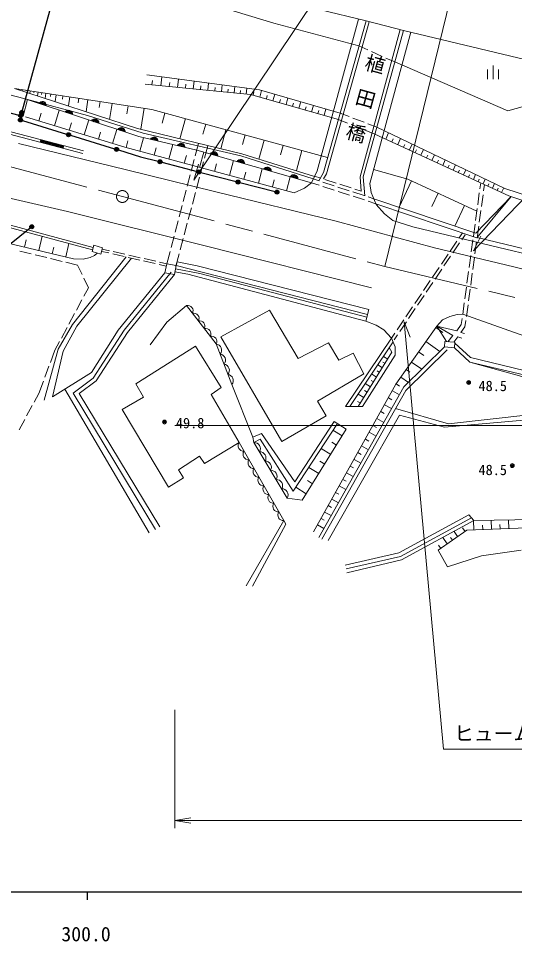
# Model space of a CAD drawing. Units: millimetres, scale not verified. Extents: x 40000 to 680000, y 20000 to 380000.
# Drawn here: x 359312 to 421959, y 198715 to 315316 of the extents above; entities that cross this region are included whole.
import ezdxf
from ezdxf.enums import TextEntityAlignment as Align

# ---------------------------------------------------------------- set-up
doc = ezdxf.new("R2010")
doc.units = ezdxf.units.MM
doc.header["$LTSCALE"] = 1000
doc.header["$PDMODE"] = 32
doc.header["$PDSIZE"] = 500
doc.linetypes.add('CHAIN', pattern=[18.5, 12, -1.5, 3.5, -1.5])
for name, color, linetype, lineweight in [('M-BMK', 2, 'CHAIN', 13), ('M-STR-HTXT', 7, 'Continuous', 13), ('M-STR-STRC', 7, 'Continuous', 25), ('M-TTL-BAND', 7, 'Continuous', 25), ('M-WORK', 1, 'Continuous', 13)]:
    doc.layers.add(name, color=color, linetype=linetype, lineweight=lineweight)
doc.styles.add('@ＭＳ ゴシック', font='')
doc.styles.add('ＭＳ ゴシック', font='')
doc.styles.get('@ＭＳ ゴシック').set_extended_font_data('@MS Gothic')
doc.styles.get('ＭＳ ゴシック').set_extended_font_data('MS Gothic')

# ---------------------------------------------------------------- blocks, each defined once
blk = doc.blocks.new('open_arrow')
at = {"color": 0, "linetype": 'Continuous', "lineweight": -2}
blk.add_lwpolyline([(7.5, 1.25), (0, 0), (7.5, -1.25)], dxfattribs=at)

msp = doc.modelspace()

# ---------------------------------------------------------------- linework, layer by layer
at = {"layer": 'M-BMK'}
for p, q in [((356347, 297080), (372438, 292826)), ((372438, 292826), (405565, 283996)), ((405565, 283996), (422006, 280059))]:
    msp.add_line(p, q, dxfattribs=at)
msp.add_circle((372438, 292826), 750, dxfattribs=at)
at = {"layer": 'M-STR-HTXT'}
for p, q in [((405565, 283996), (415121, 322933)), ((381454, 294901), (382068, 296897)), ((416759, 285980), (417715, 287836)), ((408000, 277000), (408782, 275064)), ((570069, 263898), (379069, 263898)), ((379069, 227980), (379069, 213021)), ((379069, 214021), (570069, 214021))]:
    msp.add_line(p, q, dxfattribs=at)
for points in [[(381454, 294901), (415000, 345000), (455000, 345000)], [(416759, 285980), (438000, 308000), (468000, 308000)], [(408000, 277000), (413000, 223000), (445000, 223000)]]:
    msp.add_lwpolyline(points, dxfattribs=at)
at = {"layer": 'M-STR-STRC'}
for p, q in [((359731, 303444), (364177, 319583)), ((354734, 304295), (359364, 303108)), ((359806, 302414), (365394, 300706)), ((365872, 300559), (371460, 298851)), ((371938, 298705), (374732, 297851)), ((374732, 297851), (376950, 297275)), ((377434, 297149), (381871, 295996)), ((382355, 295870), (386792, 294717)), ((387276, 294592), (391713, 293439)), ((360997, 288998), (345401, 276524))]:
    msp.add_line(p, q, dxfattribs=at)
for centre, radius in [((359607, 303046), 250), ((359607, 303046), 200), ((359607, 303046), 150), ((359731, 303444), 250), ((359731, 303444), 200), ((359731, 303444), 150), ((359731, 303444), 100), ((359731, 303444), 50), ((359731, 303444), 20), ((359567, 302487), 250), ((359567, 302487), 200), ((359567, 302487), 150), ((359567, 302487), 100), ((359607, 303046), 100), ((365633, 300633), 250), ((365633, 300633), 200), ((365633, 300633), 150), ((365633, 300633), 100), ((371699, 298778), 250), ((371699, 298778), 200), ((371699, 298778), 150), ((371699, 298778), 100), ((377192, 297212), 250), ((377192, 297212), 200), ((377192, 297212), 150), ((377192, 297212), 100), ((382113, 295933), 250), ((382113, 295933), 200), ((382113, 295933), 150), ((382113, 295933), 100), ((387034, 294654), 250), ((387034, 294654), 200), ((387034, 294654), 150), ((387034, 294654), 100), ((391955, 293376), 250), ((391955, 293376), 200), ((391955, 293376), 150), ((391955, 293376), 100), ((360997, 288998), 250), ((360997, 288998), 200), ((360997, 288998), 150), ((360997, 288998), 100), ((360997, 288998), 50), ((360997, 288998), 20)]:
    msp.add_circle(centre, radius, dxfattribs=at)
for p in [(359731, 303444), (360997, 288998)]:
    msp.add_point(p, dxfattribs=at)
at = {"layer": 'M-TTL-BAND'}
for p, q in [((40000, 205000), (579000, 205000)), ((368000, 205000), (368000, 204000))]:
    msp.add_line(p, q, dxfattribs=at)
at = {"layer": 'M-WORK'}
for p, q in [((403204, 315018), (383169, 319881)), ((381970, 317643), (391561, 314726)), ((397041, 296065), (402261, 315247)), ((403204, 315018), (397827, 295855)), ((403589, 314910), (398200, 295703)), ((407920, 313812), (403204, 315018)), ((391561, 314726), (402313, 311845)), ((402445, 295330), (407535, 313918)), ((402849, 295293), (407920, 313812)), ((424299, 309860), (407920, 313812)), ((408860, 313585), (403667, 294450)), ((402313, 311845), (403430, 311343)), ((339670, 310478), (360160, 305160)), ((403886, 311138), (405254, 310523)), ((405710, 310318), (406826, 309816)), ((406826, 309816), (421102, 303666)), ((419247, 307632), (419247, 309382)), ((375515, 308197), (389768, 306306)), ((377303, 306817), (377412, 307946)), ((418547, 307632), (418547, 308857)), ((419947, 307632), (419947, 308857)), ((375297, 307012), (388618, 305715)), ((376174, 306927), (376229, 307491)), ((378358, 306714), (378409, 307242)), ((379413, 306611), (379516, 307666)), ((380399, 306515), (380447, 307008)), ((381385, 306419), (381481, 307406)), ((382307, 306330), (382352, 306790)), ((383229, 306240), (383319, 307162)), ((384953, 306072), (385036, 306934)), ((386563, 305915), (386642, 306721)), ((358814, 306483), (374356, 301415)), ((358814, 306483), (376148, 303822)), ((359802, 306331), (359777, 306169)), ((360297, 306256), (360284, 306174)), ((360791, 306180), (360741, 305855)), ((361285, 306104), (361260, 305941)), ((361779, 306028), (361704, 305541)), ((362273, 305952), (362236, 305708)), ((362768, 305876), (362668, 305226)), ((363417, 305776), (363367, 305452)), ((364067, 305677), (363935, 304813)), ((364930, 305544), (364864, 305112)), ((384091, 306156), (384133, 306587)), ((385758, 305994), (385797, 306396)), ((387316, 305842), (387353, 306218)), ((388069, 305769), (388142, 306522)), ((388618, 305715), (399712, 302573)), ((388934, 305626), (389054, 306049)), ((389768, 306306), (399931, 303353)), ((389780, 305386), (390020, 306233)), ((390616, 305149), (390734, 305567)), ((391451, 304913), (391687, 305748)), ((421102, 303666), (428694, 305784)), ((343562, 304496), (367451, 298264)), ((343642, 304836), (367539, 298602)), ((359900, 302958), (360443, 305066)), ((360160, 305160), (368017, 303067)), ((365794, 305412), (365618, 304264)), ((366941, 305235), (366853, 304662)), ((368088, 305059), (367854, 303535)), ((369612, 304825), (369495, 304063)), ((371137, 304591), (370826, 302566)), ((392275, 304679), (392392, 305092)), ((393099, 304446), (393333, 305270)), ((393912, 304216), (394028, 304622)), ((394726, 303985), (394956, 304799)), ((396331, 303531), (396558, 304333)), ((361874, 302368), (362175, 303353)), ((363844, 301765), (364447, 303735)), ((373162, 304280), (373006, 303268)), ((375187, 303969), (374779, 301311)), ((376148, 303822), (398356, 297742)), ((377805, 303368), (377449, 302071)), ((395528, 303758), (395642, 304159)), ((397122, 303307), (397234, 303703)), ((397914, 303082), (398138, 303874)), ((399931, 303353), (401083, 302912)), ((360179, 302886), (372744, 299040)), ((365724, 301189), (366012, 302129)), ((367604, 300613), (368180, 302494)), ((368017, 303067), (375050, 300829)), ((380399, 302658), (379699, 300101)), ((399712, 302573), (400863, 302110)), ((401550, 302733), (402951, 302197)), ((403418, 302018), (404570, 301576)), ((369399, 300064), (369673, 300961)), ((371193, 299515), (371743, 301309)), ((374356, 301415), (387505, 298217)), ((382956, 301958), (382606, 300679)), ((385514, 301258), (384854, 298847)), ((401327, 301923), (402718, 301363)), ((403182, 301176), (404333, 300713)), ((420715, 293842), (404570, 301576)), ((405689, 300086), (406050, 300867)), ((362128, 300014), (362040, 299675)), ((362057, 299743), (364960, 298986)), ((362075, 299811), (364978, 299054)), ((362093, 299879), (364996, 299121)), ((362110, 299946), (365013, 299189)), ((372899, 298998), (373130, 299859)), ((374619, 298536), (375082, 300257)), ((375050, 300829), (387376, 297970)), ((387925, 300598), (387595, 299392)), ((390336, 299938), (389683, 297552)), ((404333, 300713), (421230, 292906)), ((406449, 299735), (406625, 300115)), ((407209, 299384), (407561, 300144)), ((359306, 299522), (372773, 296245)), ((364943, 298918), (365031, 299257)), ((372744, 299040), (394110, 293294)), ((376468, 298039), (376717, 298963)), ((378317, 297541), (378814, 299390)), ((381647, 297979), (382060, 299541)), ((382807, 297672), (383220, 299235)), ((392721, 299285), (392395, 298092)), ((395107, 298632), (394416, 296107)), ((407949, 299042), (408120, 299412)), ((408688, 298700), (409030, 299440)), ((409408, 298368), (409574, 298728)), ((410127, 298035), (410460, 298755)), ((380256, 297020), (380516, 297989)), ((381135, 296046), (381519, 297496)), ((382194, 296499), (382716, 298437)), ((385956, 295487), (386462, 297368)), ((387376, 297970), (396537, 295042)), ((387505, 298217), (396682, 295357)), ((410827, 297712), (410989, 298062)), ((411528, 297389), (411851, 298089)), ((412209, 297074), (412366, 297414)), ((412890, 296759), (413204, 297440)), ((372773, 296245), (384242, 293408)), ((382295, 295739), (382679, 297189)), ((384075, 295993), (384328, 296933)), ((389605, 294506), (390095, 296330)), ((404149, 296226), (408487, 295027)), ((413552, 296453), (413705, 296784)), ((414215, 296147), (414521, 296810)), ((414860, 295849), (415009, 296171)), ((415504, 295551), (415802, 296196)), ((347145, 295193), (365487, 290917)), ((380624, 294112), (381007, 295562)), ((381784, 293805), (382167, 295256)), ((387780, 294997), (388026, 295909)), ((393145, 293554), (393621, 295324)), ((396313, 294555), (396682, 295357)), ((396537, 295042), (397280, 294799)), ((396682, 295357), (397041, 296065)), ((396708, 295408), (397514, 295144)), ((397827, 295855), (397257, 294807)), ((398200, 295703), (397838, 295038)), ((402597, 293481), (402445, 295330)), ((403045, 292914), (402849, 295293)), ((408487, 295027), (417194, 290976)), ((416132, 295261), (416277, 295575)), ((416759, 294971), (417049, 295599)), ((417980, 294408), (418261, 295018)), ((391375, 294030), (391613, 294915)), ((394110, 293294), (395442, 293863)), ((395442, 293863), (396313, 294555)), ((396313, 294555), (397293, 294238)), ((397756, 294644), (399181, 294178)), ((397769, 294084), (399196, 293622)), ((397989, 294988), (399415, 294522)), ((399657, 294022), (401082, 293556)), ((399890, 294367), (401316, 293900)), ((403667, 294450), (403872, 293327)), ((408940, 294816), (407378, 291459)), ((417369, 294689), (417510, 294995)), ((417576, 293774), (417682, 294545)), ((418047, 293526), (418156, 294326)), ((418573, 294133), (418710, 294430)), ((419167, 293859), (419441, 294453)), ((419745, 293592), (419878, 293881)), ((420322, 293325), (420589, 293903)), ((423983, 292777), (420715, 293842)), ((329452, 293731), (366256, 284955)), ((380112, 292179), (380496, 293629)), ((381272, 291872), (381656, 293322)), ((384242, 293408), (399427, 289692)), ((399672, 293468), (401099, 293006)), ((401557, 293401), (402983, 292934)), ((401575, 292852), (403002, 292390)), ((401791, 293745), (402597, 293481)), ((403458, 292779), (404201, 292536)), ((403872, 293327), (404493, 291835)), ((412297, 293254), (411516, 291576)), ((417071, 288181), (421526, 292810)), ((417212, 287605), (421526, 292810)), ((417305, 291793), (417508, 293279)), ((417776, 291544), (417979, 293031)), ((421230, 292906), (425084, 291658)), ((379601, 290245), (379984, 291695)), ((403478, 292237), (404458, 291919)), ((404202, 292534), (417071, 288181)), ((404458, 291919), (417212, 287605)), ((404493, 291835), (405541, 290645)), ((415654, 291692), (414435, 289072)), ((365487, 290917), (382551, 286681)), ((380761, 289938), (381144, 291389)), ((405541, 290645), (406571, 289792)), ((417034, 289811), (417238, 291297)), ((417505, 289563), (417708, 291049)), ((355102, 289740), (368670, 286091)), ((355175, 290032), (368747, 286381)), ((379089, 288312), (379473, 289762)), ((380249, 288005), (380633, 289455)), ((399427, 289692), (411855, 286335)), ((406571, 289792), (409116, 289002)), ((416763, 287830), (416967, 289316)), ((409116, 289002), (419985, 286405)), ((414954, 287595), (415378, 288225)), ((417234, 287581), (417437, 289067)), ((360068, 286430), (360283, 287332)), ((361872, 286000), (362302, 287804)), ((365283, 285186), (365690, 286892)), ((378578, 286378), (378961, 287828)), ((379738, 286071), (380122, 287522)), ((413836, 285937), (414674, 287181)), ((414168, 285713), (415006, 286957)), ((415285, 287372), (415710, 288002)), ((416492, 285848), (416696, 287334)), ((416963, 285600), (417166, 287086)), ((417242, 287643), (430813, 284358)), ((359471, 285917), (360929, 285567)), ((363578, 285593), (363781, 286446)), ((368825, 286658), (368602, 285859)), ((368602, 285859), (369714, 285550)), ((369936, 286349), (368825, 286658)), ((368921, 285382), (369233, 285684)), ((369714, 285550), (369936, 286349)), ((369825, 285897), (370729, 285691)), ((369892, 286189), (370796, 285983)), ((371283, 285872), (372746, 285539)), ((378037, 284333), (378450, 285895)), ((382551, 286681), (403890, 281286)), ((411855, 286335), (421885, 283937)), ((419985, 286405), (430830, 283727)), ((361416, 285450), (362874, 285100)), ((363360, 284984), (364819, 284634)), ((365305, 284517), (366773, 284165)), ((372906, 285194), (366145, 276645)), ((366256, 284955), (367500, 284918)), ((366678, 276453), (373600, 285036)), ((367500, 284918), (368384, 285107)), ((368384, 285107), (368921, 285382)), ((371216, 285580), (372679, 285246)), ((373166, 285135), (374629, 284802)), ((373233, 285428), (374696, 285094)), ((375116, 284691), (376579, 284357)), ((375183, 284983), (376646, 284650)), ((377133, 284539), (378037, 284333)), ((379197, 284026), (379610, 285588)), ((379341, 284578), (379222, 284101)), ((381869, 284069), (379341, 284578)), ((412718, 284278), (413557, 285522)), ((413050, 284055), (413888, 285298)), ((416221, 283866), (416425, 285353)), ((416692, 283618), (416895, 285104)), ((366773, 284165), (367353, 282963)), ((377066, 284246), (377970, 284040)), ((378037, 284333), (377814, 283195)), ((379222, 284101), (378037, 284333)), ((379000, 282963), (379222, 284101)), ((379145, 283706), (382226, 283114)), ((379222, 284101), (403396, 277939)), ((403561, 278553), (381869, 284069)), ((411601, 282619), (412439, 283863)), ((411932, 282396), (412771, 283640)), ((415951, 281885), (416154, 283371)), ((421885, 283937), (432954, 281220)), ((367570, 282512), (368150, 281310)), ((377814, 283195), (371913, 275949)), ((378611, 283278), (372668, 275943)), ((379000, 282963), (373074, 275649)), ((377814, 283195), (379000, 282963)), ((379069, 283314), (380683, 283003)), ((380683, 283003), (403166, 277080)), ((382226, 283114), (403293, 277563)), ((410483, 280961), (411321, 282205)), ((416421, 281637), (416624, 283123)), ((368150, 281310), (367571, 280231)), ((410815, 280737), (411653, 281981)), ((415680, 279903), (415883, 281389)), ((416150, 279655), (416354, 281141)), ((409365, 279302), (410204, 280546)), ((409697, 279079), (410535, 280323)), ((367334, 279790), (366625, 278469)), ((378066, 276970), (380531, 279043)), ((408248, 277644), (409086, 278888)), ((415409, 277922), (415612, 279408)), ((415879, 277673), (416083, 279160)), ((366389, 278028), (365679, 276706)), ((391011, 278476), (384880, 275091)), ((394622, 272357), (391011, 278476)), ((403166, 277080), (403561, 278553)), ((408580, 277420), (409418, 278664)), ((412856, 277260), (413797, 277686)), ((413797, 277686), (414703, 277935)), ((414703, 277935), (415449, 277952)), ((415449, 277952), (439177, 269525)), ((366145, 276645), (364339, 273556)), ((364948, 273310), (366678, 276453)), ((375934, 274099), (378066, 276970)), ((403166, 277080), (404483, 276564)), ((404483, 276564), (405440, 275999)), ((406989, 269114), (412131, 276467)), ((407130, 275985), (407968, 277229)), ((407462, 275762), (408300, 277006)), ((412131, 276467), (412856, 277260)), ((412131, 276467), (413369, 274497)), ((414164, 275268), (412131, 276467)), ((412131, 276467), (414661, 275872)), ((414661, 275872), (415235, 276655)), ((415702, 276378), (415198, 275629)), ((415235, 276655), (415341, 277426)), ((415702, 276378), (415812, 277178)), ((365443, 276266), (364734, 274944)), ((371913, 275949), (368545, 270591)), ((372668, 275943), (368733, 269873)), ((373074, 275649), (369104, 269526)), ((405440, 275999), (406426, 274940)), ((406426, 274940), (406851, 275570)), ((406758, 274717), (407183, 275347)), ((412003, 276284), (412894, 275661)), ((413545, 274483), (414164, 275268)), ((415198, 275629), (415636, 275505)), ((364497, 274504), (363918, 273424)), ((384880, 275091), (392589, 261887)), ((398457, 274343), (394622, 272357)), ((399763, 272154), (398457, 274343)), ((400604, 266301), (406426, 274940)), ((401163, 266301), (406626, 274472)), ((406426, 274940), (406890, 273853)), ((410756, 274501), (412539, 273254)), ((413167, 274512), (413114, 273818)), ((414414, 274417), (413167, 274512)), ((414308, 274425), (414799, 275088)), ((414361, 273724), (414414, 274417)), ((414404, 274281), (416417, 272504)), ((414799, 275088), (415315, 274951)), ((364339, 273556), (362561, 267112)), ((363918, 273424), (363338, 271862)), ((363596, 267520), (364948, 273310)), ((374130, 269177), (381656, 273918)), ((381656, 273918), (384926, 268709)), ((401561, 273024), (399763, 272154)), ((402909, 270442), (401561, 273024)), ((402225, 266301), (406474, 273142)), ((406474, 273142), (406147, 273756)), ((406890, 273853), (406890, 272779)), ((413114, 273818), (407970, 268768)), ((413464, 273462), (408242, 268334)), ((409847, 273202), (410497, 272748)), ((413114, 273818), (414361, 273724)), ((416300, 271912), (414361, 273724)), ((406890, 272779), (402757, 266301)), ((405605, 271743), (405330, 271914)), ((405946, 272293), (405397, 272634)), ((408939, 271903), (410238, 270995)), ((424807, 269572), (416300, 271912)), ((416300, 271912), (441746, 265851)), ((416417, 272504), (441822, 266296)), ((363164, 271393), (362641, 269987)), ((368545, 270591), (363596, 267520)), ((404900, 270608), (404607, 270790)), ((405264, 271194), (404678, 271558)), ((408277, 270957), (408751, 270626)), ((362467, 269519), (361887, 267956)), ((368733, 269873), (366229, 268000)), ((369104, 269526), (366972, 267931)), ((397080, 266991), (402909, 270442)), ((404147, 269396), (403834, 269590)), ((404536, 270021), (403910, 270410)), ((407616, 270011), (408562, 269349)), ((365154, 268487), (375819, 250347)), ((375101, 267465), (374130, 269177)), ((384926, 268709), (383650, 267810)), ((386259, 269076), (388923, 262441)), ((396586, 250473), (406989, 269114)), ((403344, 268103), (403010, 268310)), ((403758, 268770), (403091, 269185)), ((407970, 268768), (404436, 262512)), ((408242, 268334), (404828, 262291)), ((406527, 268287), (407419, 267790)), ((407031, 269174), (407449, 268882)), ((361887, 267956), (361295, 266861)), ((366229, 268000), (376635, 250779)), ((366972, 267931), (377148, 251089)), ((372419, 265914), (375101, 267465)), ((383650, 267810), (387167, 261755)), ((402929, 267435), (402217, 267878)), ((406035, 267404), (406476, 267158)), ((361058, 266421), (360345, 265101)), ((378270, 256107), (372419, 265914)), ((398167, 265120), (397080, 266991)), ((402757, 266301), (400604, 266301)), ((402487, 266723), (402130, 266944)), ((405542, 266522), (406425, 266029)), ((406946, 266040), (413634, 264115)), ((413098, 263693), (438247, 265928)), ((392589, 261887), (398167, 265120)), ((398428, 249352), (407415, 265203)), ((404566, 264772), (405441, 264284)), ((405054, 265647), (405491, 265403)), ((407415, 265203), (413098, 263693)), ((413634, 264115), (423784, 265234)), ((360108, 264661), (359395, 263341)), ((393991, 255589), (399581, 264160)), ((394209, 256786), (399190, 264421)), ((399190, 264421), (400711, 263428)), ((404082, 263906), (404516, 263664)), ((388923, 262441), (389989, 262876)), ((388923, 262441), (389053, 261751)), ((389989, 262876), (394209, 256786)), ((400711, 263428), (395143, 254455)), ((404436, 262512), (397236, 249742)), ((400184, 262578), (399021, 263300)), ((403599, 263039), (404465, 262555)), ((387167, 261755), (382813, 259085)), ((387167, 261755), (392830, 251889)), ((389053, 261751), (389815, 262180)), ((393262, 254736), (389053, 261751)), ((389815, 262180), (393991, 255589)), ((404828, 262291), (397628, 249521)), ((399462, 261415), (398881, 261776)), ((402640, 261322), (403499, 260843)), ((403119, 262180), (403549, 261941)), ((382189, 260028), (379521, 258317)), ((382813, 259085), (382189, 260028)), ((398740, 260252), (397525, 261006)), ((402166, 260471), (402591, 260234)), ((397986, 259036), (397378, 259413)), ((401691, 259620), (402542, 259146)), ((379521, 258317), (380144, 257287)), ((397231, 257820), (395961, 258609)), ((400750, 257935), (401593, 257464)), ((401220, 258777), (401642, 258542)), ((380144, 257287), (378270, 256107)), ((396443, 256550), (395808, 256944)), ((400284, 257099), (400702, 256866)), ((395654, 255279), (394326, 256103)), ((399356, 255437), (399770, 255206)), ((399818, 256264), (400653, 255798)), ((395143, 254455), (393262, 254736)), ((398895, 254610), (399722, 254148)), ((398437, 253790), (398847, 253561)), ((392830, 251889), (388088, 243659)), ((392830, 251889), (393091, 251439)), ((397526, 252158), (397932, 251931)), ((397980, 252970), (398799, 252513)), ((407367, 247822), (416177, 252599)), ((407545, 247350), (416530, 252222)), ((407674, 246921), (416838, 251893)), ((416838, 251893), (416177, 252599)), ((416838, 251893), (428522, 252076)), ((419065, 250799), (419020, 251927)), ((421219, 250884), (421177, 251961)), ((393091, 251439), (388864, 243623)), ((397073, 251346), (397885, 250893)), ((415714, 250520), (415387, 250989)), ((415938, 250676), (428113, 251155)), ((416808, 250710), (416763, 251852)), ((417936, 250755), (417914, 251319)), ((420142, 250841), (420121, 251380)), ((412297, 248136), (415938, 250676)), ((413458, 248946), (412894, 249753)), ((414117, 249406), (413887, 249735)), ((414776, 249866), (414316, 250525)), ((412650, 248382), (412368, 248786)), ((400565, 246277), (407367, 247822)), ((400676, 245789), (407545, 247350)), ((413513, 246040), (412297, 248136)), ((417803, 247452), (413513, 246040)), ((422784, 248172), (417803, 247452)), ((400801, 245287), (407674, 246921))]:
    msp.add_line(p, q, dxfattribs=at)
for points in [[(396313, 294555), (381835, 298689), (374509, 300390), (360160, 305160)], [(386259, 269076), (384287, 274209), (380531, 279043)]]:
    msp.add_lwpolyline(points, dxfattribs=at)
for centre, radius in [((416154, 269330), 150), ((416154, 269330), 120), ((416154, 269330), 90), ((416154, 269330), 60), ((416154, 269330), 30), ((416154, 269330), 20), ((377755, 264330), 150), ((377755, 264330), 120), ((377755, 264330), 90), ((377755, 264330), 60), ((377755, 264330), 30), ((377755, 264330), 20), ((421662, 258841), 150), ((421662, 258841), 120), ((421662, 258841), 90), ((421662, 258841), 60), ((421662, 258841), 30), ((421662, 258841), 20)]:
    msp.add_circle(centre, radius, dxfattribs=at)
for centre, radius, start, end in [((362317, 304324), 512, 354.29154, 148.93077), ((362317, 304324), 410, 357.53684, 145.68548), ((362317, 304324), 308, 3.07129, 140.15103), ((362317, 304324), 205, 14.89455, 128.32777), ((365638, 303220), 512, 354.29154, 148.93077), ((365638, 303220), 410, 357.53684, 145.68548), ((365638, 303220), 308, 3.07129, 140.15103), ((365638, 303220), 205, 14.89455, 128.32777), ((368960, 302116), 512, 354.29154, 148.93077), ((368960, 302116), 410, 357.53684, 145.68548), ((368960, 302116), 308, 3.07129, 140.15103), ((368960, 302116), 205, 14.89455, 128.32777), ((372281, 301012), 512, 354.29154, 148.93077), ((372281, 301012), 410, 357.53684, 145.68548), ((372281, 301012), 308, 3.07129, 140.15103), ((372281, 301012), 205, 14.89455, 128.32777), ((376442, 299825), 512, 359.61129, 154.25052), ((376442, 299825), 410, 2.85659, 151.00523), ((376442, 299825), 308, 8.39103, 145.47078), ((376442, 299825), 205, 20.2143, 133.64752), ((379851, 299034), 512, 359.61129, 154.25052), ((379851, 299034), 410, 2.85659, 151.00523), ((379851, 299034), 308, 8.39103, 145.47078), ((379851, 299034), 205, 20.2143, 133.64752), ((383994, 297955), 512, 356.74559, 151.38483), ((383994, 297955), 410, 359.99089, 148.13953), ((383994, 297955), 308, 5.52534, 142.60508), ((383994, 297955), 205, 17.3486, 130.78182), ((387360, 296994), 512, 356.74559, 151.38483), ((387360, 296994), 410, 359.99089, 148.13953), ((387360, 296994), 308, 5.52534, 142.60508), ((387360, 296994), 205, 17.3486, 130.78182), ((390725, 296034), 512, 356.74559, 151.38483), ((390725, 296034), 410, 359.99089, 148.13953), ((390725, 296034), 308, 5.52534, 142.60508), ((390725, 296034), 205, 17.3486, 130.78182), ((394091, 295073), 512, 356.74559, 151.38483), ((394091, 295073), 410, 359.99089, 148.13953), ((394091, 295073), 308, 5.52534, 142.60508), ((394091, 295073), 205, 17.3486, 130.78182), ((380695, 278395), 668, 331.52334, 104.16413), ((381446, 277428), 668, 331.52334, 104.16413), ((382197, 276462), 668, 331.52334, 104.16413), ((382948, 275495), 668, 331.52334, 104.16413), ((383699, 274528), 668, 331.52334, 104.16413), ((384169, 273427), 791, 320.62618, 81.40545), ((384662, 272144), 791, 320.62618, 81.40545), ((385155, 270861), 791, 320.62618, 81.40545), ((385648, 269577), 791, 320.62618, 81.40545), ((387741, 261356), 699, 145.19751, 274.51343), ((389077, 260970), 781, 330.16055, 91.76696), ((388370, 260260), 699, 145.19751, 274.51343), ((389779, 259801), 781, 330.16055, 91.76696), ((388999, 259164), 699, 145.19751, 274.51343), ((390480, 258632), 781, 330.16055, 91.76696), ((389629, 258067), 699, 145.19751, 274.51343), ((391182, 257462), 781, 330.16055, 91.76696), ((390258, 256971), 699, 145.19751, 274.51343), ((391883, 256293), 781, 330.16055, 91.76696), ((390887, 255875), 699, 145.19751, 274.51343), ((392585, 255124), 781, 330.16055, 91.76696), ((391516, 254778), 699, 145.19751, 274.51343), ((392146, 253682), 699, 145.19751, 274.51343), ((392775, 252586), 699, 145.19751, 274.51343)]:
    msp.add_arc(centre, radius, start, end, dxfattribs=at)
for p in [(416154, 269330), (377755, 264330), (421662, 258841)]:
    msp.add_point(p, dxfattribs=at)

# ---------------------------------------------------------------- block references
at = {"layer": 'M-STR-HTXT', "xscale": 267, "yscale": 267}
msp.add_blockref('open_arrow', (379069, 214021), dxfattribs=at)

# ---------------------------------------------------------------- texts
at = {"layer": 'M-STR-HTXT', "style": 'ＭＳ ゴシック'}
msp.add_text('ヒューム管 φ=600 L=20.4', height=1833, dxfattribs=at).set_placement((429000, 225000), align=Align.MIDDLE_CENTER)
at = {"layer": 'M-TTL-BAND', "style": 'ＭＳ ゴシック'}
msp.add_text('300.0', height=1833, dxfattribs=at).set_placement((367844, 198195), align=Align.BOTTOM_CENTER)
at = {"layer": 'M-WORK', "style": 'ＭＳ ゴシック'}
for s, p in [('48.5', (417411, 268905)), ('49.8', (379194, 264210)), ('48.5', (417411, 258295))]:
    msp.add_text(s, height=1320, dxfattribs=at).set_placement(p, align=Align.MIDDLE_LEFT)
at = {"layer": 'M-WORK', "insert": (402760, 304280), "char_height": 1833, "attachment_point": 5, "rotation": 254.685, "style": '@ＭＳ ゴシック'}
msp.add_mtext('\\T1.8;植田橋', dxfattribs=at)

doc.saveas('drawing.dxf')
